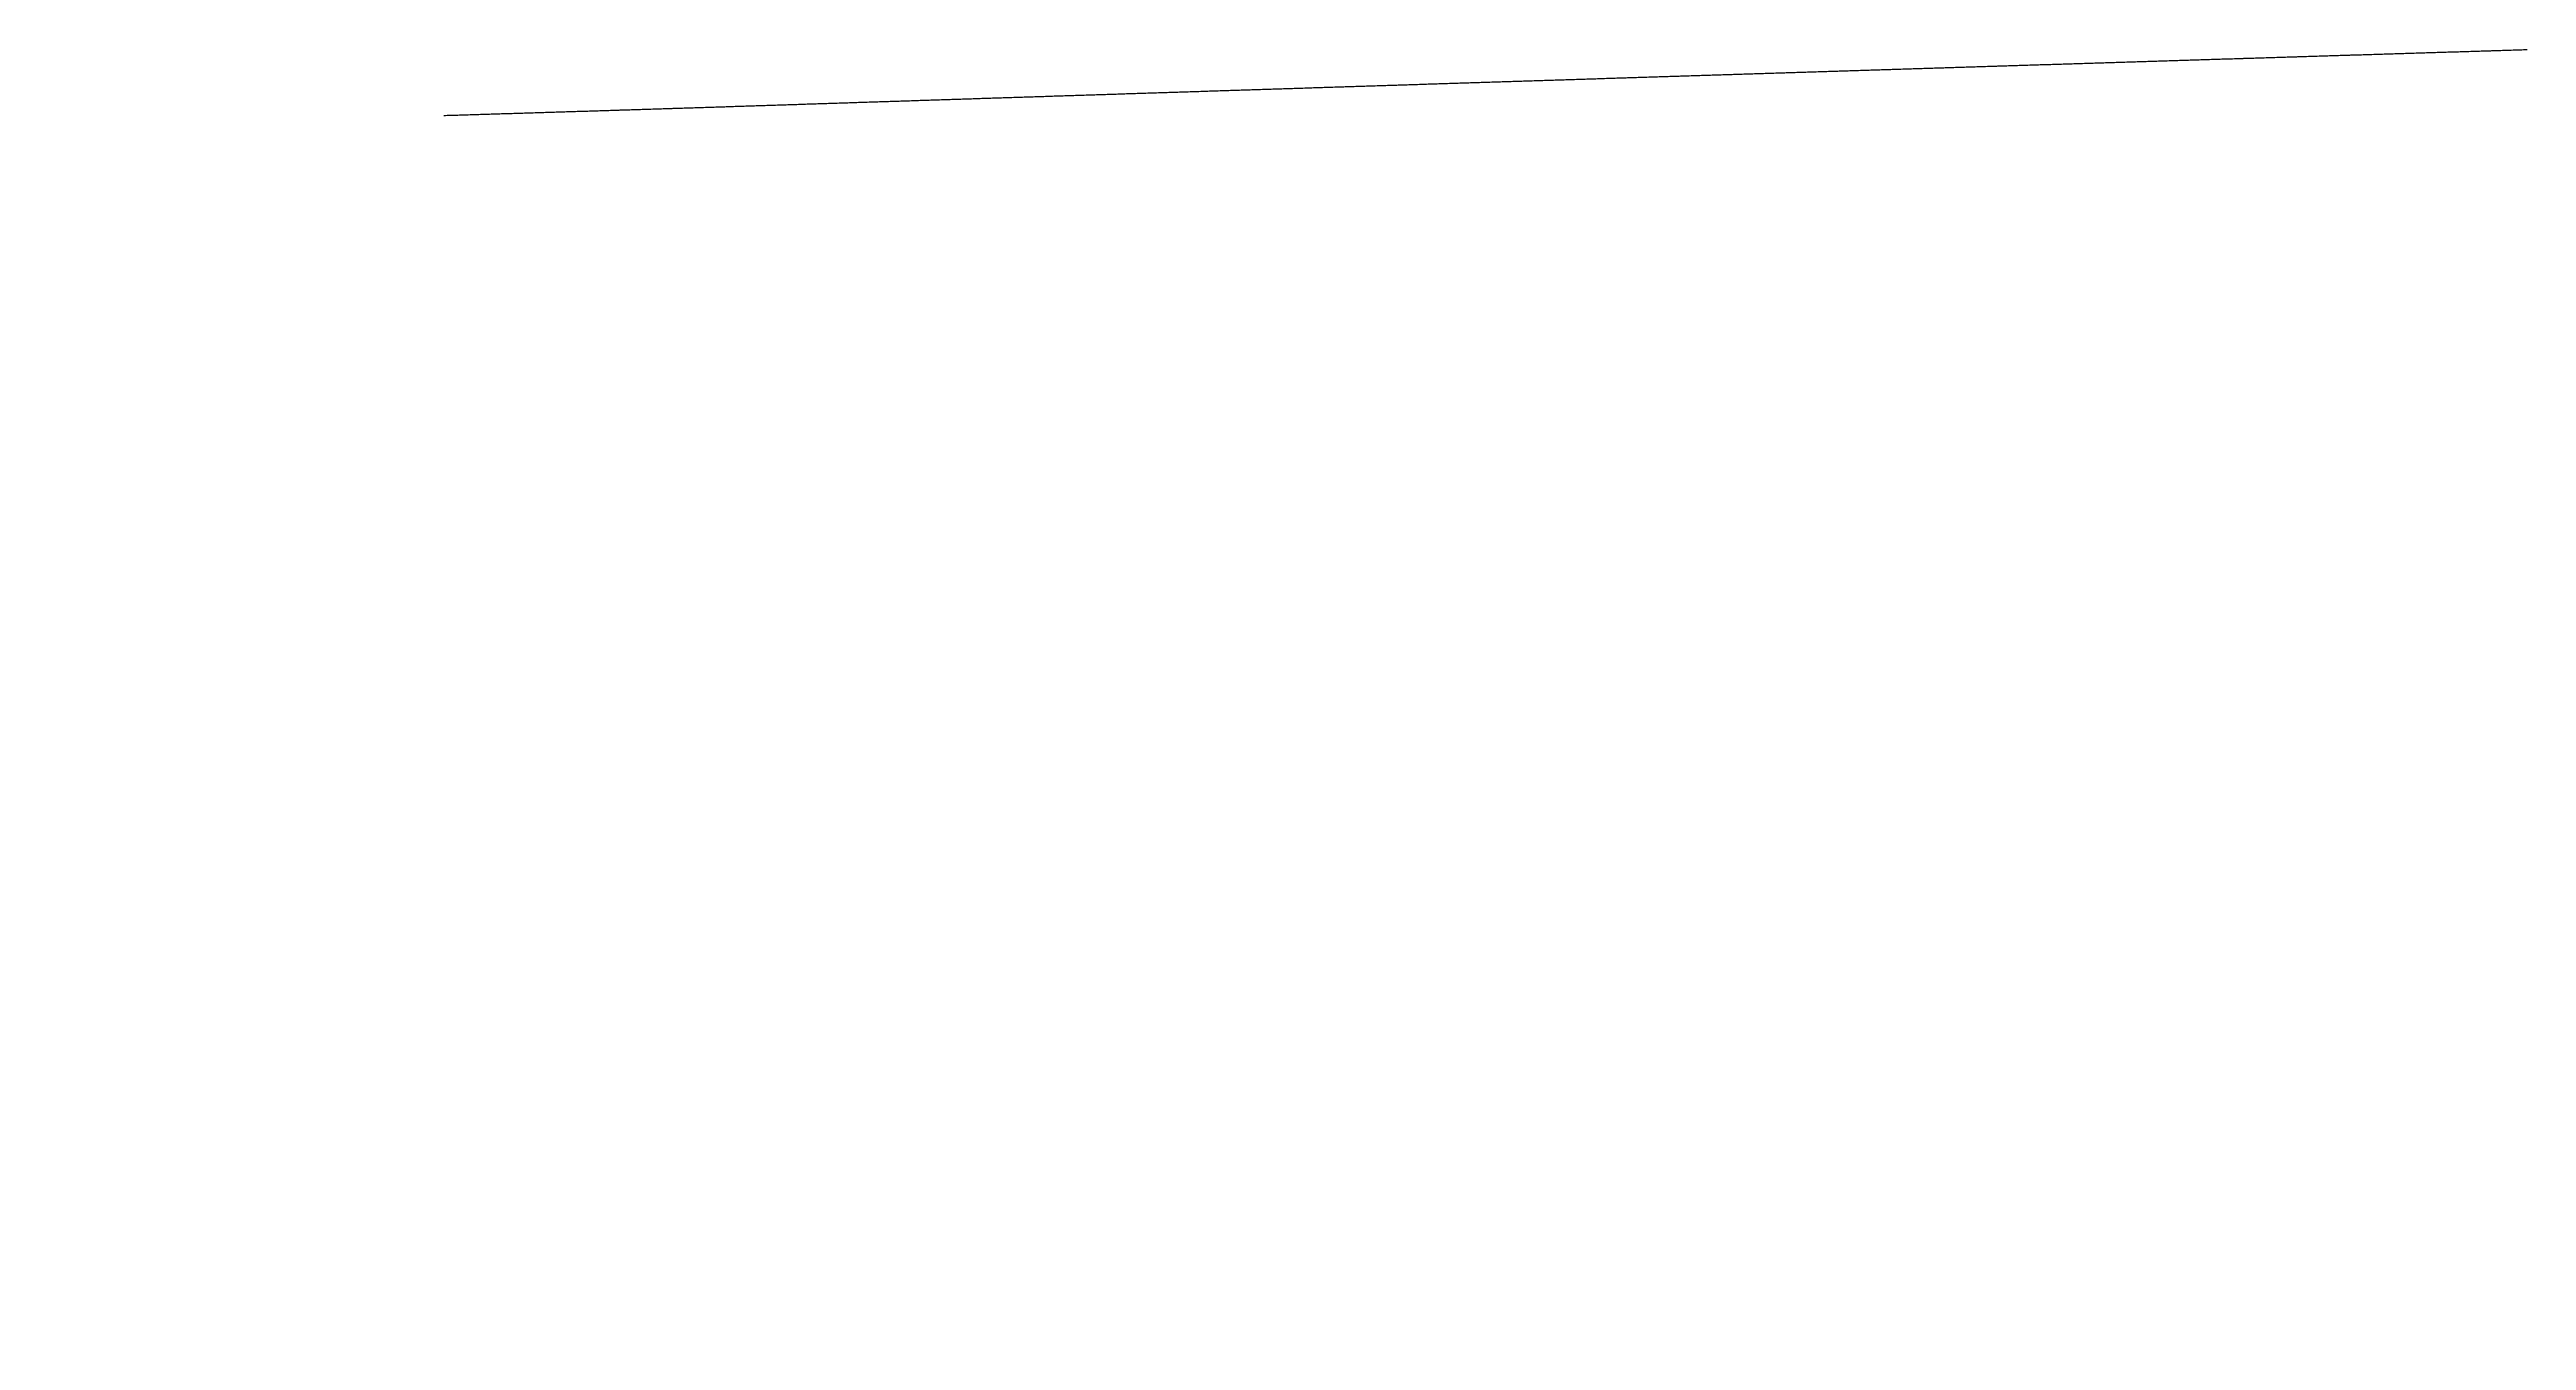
# Model space of a CAD drawing. Header units: millimetres. Extents: x 265754 to 14267433, y -6145605 to 2433772.
# Drawn here: x 6948788 to 7089139, y 826145 to 899273 of the extents above; entities that cross this region are included whole.
import ezdxf

# ---------------------------------------------------------------- set-up
doc = ezdxf.new("R2010")
doc.units = ezdxf.units.MM
doc.layers.add('Красный профиль', color=1, linetype='Continuous')

msp = doc.modelspace()

# ---------------------------------------------------------------- linework, layer by layer
at = {"layer": 'Красный профиль', "linetype": 'Continuous', "flags": 128}
msp.add_lwpolyline([(6971122.5916, 895541.3693), (6971222.1044, 895544.3808), (6971321.6172, 895547.3934), (6971421.13, 895550.4071), (6971520.6427, 895553.422), (6971620.1555, 895556.438), (6971719.6683, 895559.4552), (6971819.1811, 895562.4736), (6971918.6939, 895565.493), (6972018.2066, 895568.5137), (6972117.7194, 895571.5355), (6972122.5916, 895571.6834), (6972217.2322, 895574.5584), (6972316.745, 895577.5825), (6972416.2578, 895580.6077), (6972515.7705, 895583.6341), (6972615.2833, 895586.6616), (6972714.7961, 895589.6903), (6972814.3089, 895592.7201), (6972913.8216, 895595.7511), (6973013.3344, 895598.7832), (6973112.8472, 895601.8165), (6973122.5916, 895602.1135), (6973212.36, 895604.8509), (6973311.8728, 895607.8864), (6973411.3855, 895610.9232), (6973510.8983, 895613.961), (6973610.4111, 895617), (6973709.9239, 895620.0402), (6973809.4367, 895623.0815), (6973908.9494, 895626.124), (6974008.4622, 895629.1676), (6974107.975, 895632.2123), (6974122.5916, 895632.6597), (6974207.4878, 895635.2583), (6974307.0006, 895638.3053), (6974406.5133, 895641.3535), (6974506.0261, 895644.4029), (6974605.5389, 895647.4534), (6974705.0517, 895650.505), (6974804.5645, 895653.5578), (6974904.0772, 895656.6118), (6975003.59, 895659.6669), (6975103.1028, 895662.7231), (6975122.5916, 895663.3218), (6975202.6156, 895665.7805), (6975302.1283, 895668.8391), (6975401.6411, 895671.8988), (6975501.1539, 895674.9596), (6975600.6667, 895678.0216), (6975700.1795, 895681.0847), (6975799.6922, 895684.149), (6975899.205, 895687.2145), (6975998.7178, 895690.2811), (6976098.2306, 895693.3488), (6976122.5916, 895694.1), (6976197.7434, 895696.4177), (6976297.2561, 895699.4877), (6976396.7689, 895702.5589), (6976496.2817, 895705.6312), (6976595.7945, 895708.7047), (6976695.3073, 895711.7793), (6976794.82, 895714.8551), (6976894.3328, 895717.932), (6976993.8456, 895721.0101), (6977093.3584, 895724.0893), (6977122.5916, 895724.9941), (6977192.8711, 895727.1697), (6977292.3839, 895730.2512), (6977391.8967, 895733.3339), (6977491.4095, 895736.4177), (6977590.9223, 895739.5027), (6977690.435, 895742.5888), (6977789.9478, 895745.6761), (6977889.4606, 895748.7645), (6977988.9734, 895751.8541), (6978088.4862, 895754.9448), (6978122.5916, 895756.0043), (6978187.9989, 895758.0366), (6978287.5117, 895761.1296), (6978387.0245, 895764.2238), (6978486.5373, 895767.3191), (6978586.0501, 895770.4156), (6978685.5628, 895773.5132), (6978785.0756, 895776.6119), (6978884.5884, 895779.7118), (6978984.1012, 895782.8129), (6979083.6139, 895785.9151), (6979122.5916, 895787.1305), (6979183.1267, 895789.0184), (6979282.6395, 895792.1229), (6979382.1523, 895795.2286), (6979481.6651, 895798.3354), (6979581.1778, 895801.4433), (6979680.6906, 895804.5524), (6979780.2034, 895807.6627), (6979879.7162, 895810.7741), (6979979.229, 895813.8866), (6980078.7417, 895817.0003), (6980122.5916, 895818.3727), (6980178.2545, 895820.1151), (6980277.7673, 895823.2311), (6980377.2801, 895826.3483), (6980476.7929, 895829.4666), (6980576.3056, 895832.586), (6980675.8184, 895835.7066), (6980775.3312, 895838.8283), (6980874.844, 895841.9512), (6980974.3568, 895845.0752), (6981073.8695, 895848.2004), (6981122.5916, 895849.7309), (6981173.3823, 895851.3267), (6981272.8951, 895854.4542), (6981372.4079, 895857.5828), (6981471.9206, 895860.7126), (6981571.4334, 895863.8435), (6981670.9462, 895866.9756), (6981770.459, 895870.1088), (6981869.9718, 895873.2432), (6981969.4845, 895876.3787), (6982068.9973, 895879.5154), (6982122.5916, 895881.2052), (6982168.5101, 895882.6532), (6982268.0229, 895885.7922), (6982367.5357, 895888.9323), (6982467.0484, 895892.0735), (6982566.5612, 895895.216), (6982666.074, 895898.3595), (6982765.5868, 895901.5042), (6982865.0996, 895904.6501), (6982964.6123, 895907.7971), (6983064.1251, 895910.9453), (6983122.5916, 895912.7954), (6983163.6379, 895914.0946), (6983263.1507, 895917.245), (6983362.6634, 895920.3966), (6983462.1762, 895923.5494), (6983561.689, 895926.7033), (6983661.2018, 895929.8583), (6983760.7146, 895933.0145), (6983860.2273, 895936.1719), (6983959.7401, 895939.3304), (6984059.2529, 895942.49), (6984122.5916, 895944.5017), (6984158.7657, 895945.6508), (6984258.2785, 895948.8127), (6984357.7912, 895951.9758), (6984457.304, 895955.1401), (6984556.8168, 895958.3055), (6984656.3296, 895961.472), (6984755.8424, 895964.6397), (6984855.3551, 895967.8085), (6984954.8679, 895970.9785), (6985054.3807, 895974.1497), (6985122.5916, 895976.324), (6985153.8935, 895977.3219), (6985253.4063, 895980.4954), (6985352.919, 895983.67), (6985452.4318, 895986.8457), (6985551.9446, 895990.0226), (6985651.4574, 895993.2006), (6985750.9701, 895996.3798), (6985850.4829, 895999.5601), (6985949.9957, 896002.7416), (6986049.5085, 896005.9242), (6986122.5916, 896008.2623), (6986149.0213, 896009.108), (6986248.534, 896012.2929), (6986348.0468, 896015.4789), (6986447.5596, 896018.6662), (6986547.0724, 896021.8545), (6986646.5852, 896025.044), (6986746.0979, 896028.2347), (6986845.6107, 896031.4265), (6986945.1235, 896034.6195), (6987044.6363, 896037.8136), (6987122.5916, 896040.3166), (6987144.1491, 896041.0089), (6987243.6618, 896044.2053), (6987343.1746, 896047.4028), (6987442.6874, 896050.6015), (6987542.2002, 896053.8014), (6987641.7129, 896057.0024), (6987741.2257, 896060.2046), (6987840.7385, 896063.4079), (6987940.2513, 896066.6123), (6988039.7641, 896069.8179), (6988122.5916, 896072.4869), (6988139.2768, 896073.0247), (6988238.7896, 896076.2326), (6988338.3024, 896079.4416), (6988437.8152, 896082.6518), (6988537.328, 896085.8631), (6988636.8407, 896089.0756), (6988736.3535, 896092.2893), (6988835.8663, 896095.5041), (6988935.3791, 896098.72), (6989034.8919, 896101.9371), (6989122.5916, 896104.7732), (6989134.4046, 896105.1553), (6989233.9174, 896108.3747), (6989333.4302, 896111.5953), (6989432.943, 896114.8169), (6989532.4557, 896118.0398), (6989631.9685, 896121.2638), (6989731.4813, 896124.4889), (6989830.9941, 896127.7152), (6989930.5069, 896130.9426), (6990030.0196, 896134.1712), (6990122.5916, 896137.1756), (6990129.5324, 896137.4009), (6990229.0452, 896140.6318), (6990328.558, 896143.8638), (6990428.0708, 896147.097), (6990527.5835, 896150.3313), (6990627.0963, 896153.5689), (6990727.0466, 896156.8191), (6990826.9969, 896160.0691), (6990926.9472, 896163.3189), (6991026.8974, 896166.5686), (6991122.5916, 896169.6797), (6991126.8477, 896169.8181), (6991226.798, 896173.0674), (6991326.7483, 896176.3165), (6991426.6986, 896179.5655), (6991526.6488, 896182.8143), (6991626.5991, 896186.0629), (6991726.5494, 896189.3113), (6991826.4997, 896192.5596), (6991926.45, 896195.8077), (6992026.4002, 896199.0556), (6992122.5916, 896202.1812), (6992126.3505, 896202.3033), (6992226.3008, 896205.5509), (6992326.2511, 896208.7983), (6992426.2014, 896212.0455), (6992526.1516, 896215.2925), (6992626.1019, 896218.5394), (6992726.0522, 896221.7861), (6992826.0025, 896225.0326), (6992925.9528, 896228.2789), (6993025.903, 896231.5251), (6993122.5916, 896234.6652), (6993125.8533, 896234.7711), (6993225.8036, 896238.0169), (6993325.7539, 896241.2625), (6993425.7042, 896244.508), (6993525.6544, 896247.7533), (6993625.6047, 896250.9984), (6993725.555, 896254.2433), (6993825.5053, 896257.4881), (6993925.4556, 896260.7327), (6994025.4059, 896263.9771), (6994122.5916, 896267.1316), (6994125.3561, 896267.2213), (6994225.3064, 896270.4654), (6994325.2567, 896273.7093), (6994425.207, 896276.953), (6994525.1573, 896280.1966), (6994625.1075, 896283.4399), (6994725.0578, 896286.6831), (6994825.0081, 896289.9261), (6994924.9584, 896293.169), (6995024.9087, 896296.4116), (6995122.5916, 896299.5806), (6995124.8589, 896299.6541), (6995224.8092, 896302.8965), (6995324.7595, 896306.1386), (6995424.7098, 896309.3806), (6995524.6601, 896312.6224), (6995624.6103, 896315.864), (6995724.5606, 896319.1054), (6995824.5109, 896322.3467), (6995924.4612, 896325.5878), (6996024.4115, 896328.8287), (6996122.5916, 896332.0121), (6996124.3617, 896332.0694), (6996224.312, 896335.31), (6996324.2623, 896338.5504), (6996424.2126, 896341.7906), (6996524.1629, 896345.0307), (6996624.1131, 896348.2705), (6996724.0634, 896351.5102), (6996824.0137, 896354.7498), (6996923.964, 896357.9891), (6997023.9143, 896361.2283), (6997122.5916, 896364.426), (6997123.8645, 896364.4673), (6997223.8148, 896367.7061), (6997323.7651, 896370.9447), (6997423.7154, 896374.1832), (6997523.6657, 896377.4215), (6997623.6159, 896380.6596), (6997723.5662, 896383.8976), (6997823.5165, 896387.1353), (6997923.4668, 896390.3729), (6998023.4171, 896393.6104), (6998122.5916, 896396.8225), (6998123.3673, 896396.8476), (6998223.3176, 896400.0847), (6998323.2679, 896403.3216), (6998423.2182, 896406.5583), (6998523.1685, 896409.7948), (6998623.1187, 896413.0312), (6998723.069, 896416.2674), (6998823.0193, 896419.5034), (6998922.9696, 896422.7393), (6999022.9199, 896425.975), (6999122.5916, 896429.2014), (6999122.8702, 896429.2105), (6999222.8204, 896432.4458), (6999322.7707, 896435.6809), (6999422.721, 896438.9159), (6999522.6713, 896442.1507), (6999622.6216, 896445.3853), (6999722.5718, 896448.6198), (6999822.5221, 896451.8541), (6999922.4724, 896455.0882), (7000022.4227, 896458.3221), (7000122.373, 896461.5558), (7000122.5916, 896461.5629), (7000222.3232, 896464.7894), (7000322.2735, 896468.0228), (7000422.2238, 896471.256), (7000522.1741, 896474.4891), (7000622.1244, 896477.722), (7000722.0746, 896480.9547), (7000822.0249, 896484.1872), (7000921.9752, 896487.4195), (7001021.9255, 896490.6517), (7001121.8758, 896493.8837), (7001122.5916, 896493.9069), (7001221.826, 896497.1155), (7001321.7763, 896500.3472), (7001421.7266, 896503.5787), (7001521.6769, 896506.81), (7001621.6272, 896510.0411), (7001721.5774, 896513.2721), (7001821.5277, 896516.5028), (7001921.478, 896519.7334), (7002021.4283, 896522.9639), (7002121.3786, 896526.1941), (7002122.5916, 896526.2333), (7002221.3288, 896529.4242), (7002321.2791, 896532.6541), (7002421.2294, 896535.8838), (7002521.1797, 896539.1134), (7002621.13, 896542.3428), (7002721.0802, 896545.572), (7002821.0305, 896548.801), (7002920.9808, 896552.0299), (7003020.9311, 896555.2585), (7003120.8814, 896558.487), (7003122.5916, 896558.5423), (7003220.8316, 896561.7154), (7003320.7819, 896564.9435), (7003420.7322, 896568.1715), (7003520.6825, 896571.3993), (7003620.6328, 896574.6269), (7003720.583, 896577.8544), (7003820.5333, 896581.0817), (7003920.4836, 896584.3088), (7004020.4339, 896587.5357), (7004120.3842, 896590.7625), (7004122.5916, 896590.8337), (7004220.3345, 896593.9891), (7004320.2847, 896597.2155), (7004420.235, 896600.4417), (7004520.1853, 896603.6678), (7004620.1356, 896606.8936), (7004720.0859, 896610.1193), (7004820.0361, 896613.3449), (7004919.9864, 896616.5702), (7005019.9367, 896619.7954), (7005119.887, 896623.0204), (7005122.5916, 896623.1077), (7005219.8373, 896626.2453), (7005319.7875, 896629.4699), (7005419.7378, 896632.6944), (7005519.6881, 896635.9187), (7005619.6384, 896639.1429), (7005719.5887, 896642.3668), (7005819.5389, 896645.5906), (7005919.4892, 896648.8142), (7006019.4395, 896652.0376), (7006119.3898, 896655.2609), (7006122.5916, 896655.3642), (7006219.3401, 896658.484), (7006319.2903, 896661.7069), (7006419.2406, 896664.9296), (7006519.1909, 896668.1522), (7006619.1412, 896671.3746), (7006719.0915, 896674.5968), (7006819.0417, 896677.8188), (7006918.992, 896681.0407), (7007018.9423, 896684.2624), (7007118.8926, 896687.4839), (7007122.5916, 896687.6031), (7007218.8429, 896690.7052), (7007318.7931, 896693.9264), (7007418.7434, 896697.1474), (7007518.6937, 896700.3682), (7007618.644, 896703.5888), (7007718.5943, 896706.8093), (7007818.5445, 896710.0296), (7007918.4948, 896713.2497), (7008018.4451, 896716.4696), (7008118.3954, 896719.6894), (7008122.5916, 896719.8246), (7008218.3457, 896722.909), (7008318.2959, 896726.1284), (7008418.2462, 896729.3476), (7008518.1965, 896732.5667), (7008618.1468, 896735.7856), (7008718.0971, 896739.0043), (7008818.0473, 896742.2228), (7008917.9976, 896745.4412), (7009017.9479, 896748.6594), (7009117.8982, 896751.8774), (7009122.5916, 896752.0285), (7009217.8485, 896755.0953), (7009317.7988, 896758.3129), (7009417.749, 896761.5304), (7009517.6993, 896764.7477), (7009617.6496, 896767.9649), (7009717.5999, 896771.1818), (7009817.5502, 896774.3986), (7009917.5004, 896777.6152), (7010017.4507, 896780.8317), (7010117.401, 896784.0479), (7010122.5916, 896784.215), (7010217.3513, 896787.264), (7010317.3016, 896790.48), (7010417.2518, 896793.6957), (7010517.2021, 896796.9113), (7010617.1524, 896800.1267), (7010717.1027, 896803.3419), (7010817.053, 896806.5569), (7010917.0032, 896809.7718), (7011016.9535, 896812.9865), (7011116.9038, 896816.201), (7011122.5916, 896816.3839), (7011216.8541, 896819.4153), (7011316.8044, 896822.6295), (7011416.7546, 896825.8435), (7011516.7049, 896829.0573), (7011616.6552, 896832.271), (7011716.6055, 896835.4844), (7011816.5558, 896838.6977), (7011916.506, 896841.9108), (7012016.4563, 896845.1238), (7012116.4066, 896848.3366), (7012122.5916, 896848.5354), (7012216.3569, 896851.5492), (7012316.3072, 896854.7616), (7012416.2574, 896857.9738), (7012516.2077, 896861.1859), (7012616.158, 896864.3978), (7012716.1083, 896867.6095), (7012816.0586, 896870.8211), (7012916.0088, 896874.0324), (7013015.9591, 896877.2436), (7013115.9094, 896880.4546), (7013122.5916, 896880.6693), (7013215.8597, 896883.6655), (7013315.81, 896886.8762), (7013415.7602, 896890.0867), (7013515.7105, 896893.297), (7013615.6608, 896896.5071), (7013715.6111, 896899.7171), (7013815.5614, 896902.9269), (7013915.5116, 896906.1365), (7014015.4619, 896909.346), (7014115.4122, 896912.5552), (7014122.5916, 896912.7858), (7014215.3625, 896915.7643), (7014315.3128, 896918.9733), (7014415.2631, 896922.182), (7014515.2133, 896925.3906), (7014615.1636, 896928.599), (7014715.1139, 896931.8072), (7014815.0642, 896935.0153), (7014915.0145, 896938.2231), (7015014.9647, 896941.4308), (7015114.915, 896944.6384), (7015122.5916, 896944.8847), (7015214.8653, 896947.8457), (7015314.8156, 896951.0529), (7015414.7659, 896954.2599), (7015514.7161, 896957.4667), (7015614.6664, 896960.6734), (7015714.6167, 896963.8798), (7015814.567, 896967.0861), (7015914.5173, 896970.2923), (7016014.4675, 896973.4982), (7016114.4178, 896976.704), (7016122.5916, 896976.9662), (7016214.3681, 896979.9096), (7016314.3184, 896983.115), (7016414.2687, 896986.3203), (7016514.2189, 896989.5254), (7016614.1692, 896992.7303), (7016714.1195, 896995.935), (7016814.0698, 896999.1395), (7016914.0201, 897002.3439), (7017013.9703, 897005.5481), (7017113.9206, 897008.7522), (7017122.5916, 897009.0301), (7017213.8709, 897011.956), (7017313.8212, 897015.1597), (7017413.7715, 897018.3632), (7017513.7217, 897021.5665), (7017613.672, 897024.7697), (7017713.6223, 897027.9726), (7017813.5726, 897031.1755), (7017913.5229, 897034.3781), (7018013.4731, 897037.5805), (7018113.4234, 897040.7828), (7018122.5916, 897041.0765), (7018213.3737, 897043.9849), (7018313.324, 897047.1869), (7018413.2743, 897050.3886), (7018513.2245, 897053.5902), (7018613.1748, 897056.7916), (7018713.1251, 897059.9928), (7018813.0754, 897063.1939), (7018913.0257, 897066.3948), (7019012.9759, 897069.5955), (7019112.9262, 897072.796), (7019122.5916, 897073.1055), (7019212.8765, 897075.9964), (7019312.8268, 897079.1965), (7019412.7771, 897082.3965), (7019512.7274, 897085.5964), (7019612.6776, 897088.796), (7019712.6279, 897091.9955), (7019812.5782, 897095.1948), (7019912.5285, 897098.394), (7020012.4788, 897101.5929), (7020112.429, 897104.7917), (7020122.5916, 897105.1169), (7020212.3793, 897107.9903), (7020312.3296, 897111.1887), (7020412.2799, 897114.387), (7020512.2302, 897117.5851), (7020612.1804, 897120.783), (7020712.1307, 897123.9807), (7020812.081, 897127.1783), (7020912.0313, 897130.3757), (7021011.9816, 897133.5729), (7021111.9318, 897136.7699), (7021122.5916, 897137.1109), (7021211.8821, 897139.9668), (7021311.8324, 897143.1635), (7021411.7827, 897146.36), (7021511.733, 897149.5563), (7021611.6832, 897152.7525), (7021711.6335, 897155.9485), (7021811.5838, 897159.1443), (7021911.5341, 897162.3399), (7022011.4844, 897165.5354), (7022111.4346, 897168.7306), (7022122.5916, 897169.0873), (7022211.3849, 897171.9258), (7022311.3352, 897175.1207), (7022411.2855, 897178.3155), (7022511.2358, 897181.51), (7022611.186, 897184.7045), (7022711.1363, 897187.8987), (7022811.0866, 897191.0928), (7022911.0369, 897194.2866), (7023010.9872, 897197.4804), (7023110.9374, 897200.6739), (7023122.5916, 897201.0462), (7023210.8877, 897203.8673), (7023310.838, 897207.0604), (7023410.7883, 897210.2535), (7023510.7386, 897213.4463), (7023610.6888, 897216.639), (7023710.6391, 897219.8315), (7023810.5894, 897223.0238), (7023910.5397, 897226.2159), (7024010.49, 897229.4079), (7024110.4402, 897232.5997), (7024122.5916, 897232.9877), (7024210.3905, 897235.7913), (7024310.3408, 897238.9827), (7024410.2911, 897242.174), (7024510.2414, 897245.3651), (7024610.1916, 897248.556), (7024710.1419, 897251.7467), (7024810.0922, 897254.9373), (7024910.0425, 897258.1277), (7025009.9928, 897261.3179), (7025109.9431, 897264.5079), (7025122.5916, 897264.9116), (7025209.8933, 897267.6978), (7025309.8436, 897270.8875), (7025409.7939, 897274.077), (7025509.7442, 897277.2664), (7025609.6945, 897280.4555), (7025709.6447, 897283.6445), (7025809.595, 897286.8333), (7025909.5453, 897290.022), (7026009.4956, 897293.2104), (7026109.4459, 897296.3987), (7026122.5916, 897296.8181), (7026209.3961, 897299.5869), (7026309.3464, 897302.7748), (7026409.2967, 897305.9626), (7026509.247, 897309.1502), (7026609.1973, 897312.3376), (7026709.1475, 897315.5248), (7026809.0978, 897318.7119), (7026909.0481, 897321.8988), (7027008.9984, 897325.0855), (7027108.9487, 897328.2721), (7027122.5916, 897328.707), (7027208.8989, 897331.4584), (7027308.8492, 897334.6446), (7027408.7995, 897337.8306), (7027508.7498, 897341.0165), (7027608.7001, 897344.2022), (7027708.6503, 897347.3876), (7027808.6006, 897350.573), (7027908.5509, 897353.7581), (7028008.5012, 897356.9431), (7028108.4515, 897360.1279), (7028122.5916, 897360.5784), (7028208.4017, 897363.3125), (7028308.352, 897366.497), (7028408.3023, 897369.6812), (7028508.2526, 897372.8653), (7028608.2029, 897376.0492), (7028708.1531, 897379.233), (7028808.1034, 897382.4166), (7028908.0537, 897385.6), (7029008.004, 897388.7832), (7029107.9543, 897391.9662), (7029122.5916, 897392.4324), (7029207.9045, 897395.1491), (7029307.8548, 897398.3318), (7029407.8051, 897401.5143), (7029507.7554, 897404.6967), (7029607.7057, 897407.8788), (7029707.6559, 897411.0608), (7029807.6062, 897414.2427), (7029907.5565, 897417.4243), (7030007.5068, 897420.6058), (7030107.4571, 897423.7871), (7030122.5916, 897424.2688), (7030207.4074, 897426.9682), (7030307.3576, 897430.1492), (7030407.3079, 897433.3299), (7030507.2582, 897436.5105), (7030607.2085, 897439.691), (7030707.1588, 897442.8712), (7030807.109, 897446.0513), (7030907.0593, 897449.2312), (7031007.0096, 897452.4109), (7031106.9599, 897455.5905), (7031122.5916, 897456.0877), (7031206.9102, 897458.7698), (7031306.8604, 897461.949), (7031406.8107, 897465.1281), (7031506.761, 897468.3069), (7031606.7113, 897471.4856), (7031706.6616, 897474.6641), (7031806.6118, 897477.8424), (7031906.5621, 897481.0206), (7032006.5124, 897484.1986), (7032106.4627, 897487.3764), (7032122.5916, 897487.8892), (7032206.413, 897490.554), (7032306.3632, 897493.7314), (7032406.3135, 897496.9087), (7032506.2638, 897500.0858), (7032606.2141, 897503.2628), (7032706.1644, 897506.4395), (7032806.1146, 897509.6161), (7032906.0649, 897512.7925), (7033006.0152, 897515.9687), (7033105.9655, 897519.1448), (7033122.5916, 897519.6731), (7033205.9158, 897522.3207), (7033305.866, 897525.4964), (7033405.8163, 897528.6719), (7033505.7666, 897531.8472), (7033605.7169, 897535.0224), (7033705.6672, 897538.1974), (7033805.6174, 897541.3723), (7033905.5677, 897544.5469), (7034005.518, 897547.7214), (7034105.4683, 897550.8957), (7034122.5916, 897551.4395), (7034205.4186, 897554.0698), (7034305.3688, 897557.2438), (7034405.3191, 897560.4176), (7034505.2694, 897563.5912), (7034605.2197, 897566.7646), (7034705.17, 897569.9379), (7034805.1202, 897573.111), (7034905.0705, 897576.2839), (7035005.0208, 897579.4566), (7035104.9711, 897582.6292), (7035122.5916, 897583.1884), (7035204.9214, 897585.8015), (7035304.8717, 897588.9737), (7035404.8219, 897592.1458), (7035504.7722, 897595.3176), (7035604.7225, 897598.4893), (7035704.6728, 897601.6608), (7035804.6231, 897604.8322), (7035904.5733, 897608.0033), (7036004.5236, 897611.1743), (7036104.4739, 897614.3451), (7036122.5916, 897614.9199), (7036204.4242, 897617.5157), (7036304.3745, 897620.6862), (7036404.3247, 897623.8565), (7036504.275, 897627.0266), (7036604.2253, 897630.1965), (7036704.1756, 897633.3663), (7036804.1259, 897636.5359), (7036904.0761, 897639.7053), (7037004.0264, 897642.8745), (7037103.9767, 897646.0436), (7037122.5916, 897646.6338), (7037203.927, 897649.2125), (7037303.8773, 897652.3812), (7037403.8275, 897655.5497), (7037503.7778, 897658.7181), (7037603.7281, 897661.8863), (7037703.6784, 897665.0543), (7037803.6287, 897668.2221), (7037903.5789, 897671.3898), (7038003.5292, 897674.5573), (7038103.4795, 897677.7246), (7038122.5916, 897678.3302), (7038203.4298, 897680.8917), (7038303.3801, 897684.0587), (7038403.3303, 897687.2255), (7038503.2806, 897690.3921), (7038603.2309, 897693.5585), (7038703.1812, 897696.7248), (7038803.1315, 897699.8909), (7038903.0817, 897703.0568), (7039003.032, 897706.2225), (7039102.9823, 897709.3881), (7039122.5916, 897710.0091), (7039202.9326, 897712.5535), (7039302.8829, 897715.7187), (7039402.8331, 897718.8837), (7039502.7834, 897722.0486), (7039602.7337, 897725.2133), (7039702.684, 897728.3778), (7039802.6343, 897731.5422), (7039902.5845, 897734.7063), (7040002.5348, 897737.8703), (7040102.4851, 897741.0341), (7040122.5916, 897741.6706), (7040202.4354, 897744.1978), (7040302.3857, 897747.3612), (7040402.336, 897750.5245), (7040502.2862, 897753.6876), (7040602.2365, 897756.8506), (7040702.1868, 897760.0133), (7040802.1371, 897763.1759), (7040902.0874, 897766.3384), (7041002.0376, 897769.5006), (7041101.9879, 897772.6627), (7041122.5916, 897773.3145), (7041201.9382, 897775.8246), (7041301.8885, 897778.9863), (7041401.8388, 897782.1478), (7041501.789, 897785.3092), (7041601.7393, 897788.4704), (7041701.6896, 897791.6314), (7041801.6399, 897794.7922), (7041901.5902, 897797.9529), (7042001.5404, 897801.1134), (7042101.4907, 897804.2737), (7042122.5916, 897804.9409), (7042201.441, 897807.4339), (7042301.3913, 897810.5938), (7042401.3416, 897813.7536), (7042501.2918, 897816.9133), (7042601.2421, 897820.0727), (7042701.1924, 897823.232), (7042801.1427, 897826.3911), (7042901.093, 897829.55), (7043001.0432, 897832.7087), (7043100.9935, 897835.8673), (7043122.5916, 897836.5498), (7043200.9438, 897839.0257), (7043300.8941, 897842.1839), (7043400.8444, 897845.342), (7043500.7946, 897848.4998), (7043600.7449, 897851.6575), (7043700.6952, 897854.8151), (7043800.6455, 897857.9724), (7043900.5958, 897861.1296), (7044000.546, 897864.2866), (7044100.4963, 897867.4434), (7044122.5916, 897868.1412), (7044200.4466, 897870.6), (7044300.3969, 897873.7565), (7044400.3472, 897876.9128), (7044500.2974, 897880.0689), (7044600.2477, 897883.2249), (7044700.198, 897886.3807), (7044800.1483, 897889.5363), (7044900.0986, 897892.6917), (7045000.0488, 897895.8469), (7045099.9991, 897899.002), (7045122.5916, 897899.7151), (7045199.9494, 897902.1569), (7045299.8997, 897905.3116), (7045399.85, 897908.4662), (7045499.8003, 897911.6206), (7045599.7505, 897914.7748), (7045699.7008, 897917.9288), (7045799.6511, 897921.0826), (7045899.6014, 897924.2363), (7045999.5517, 897927.3898), (7046099.5019, 897930.5431), (7046122.5916, 897931.2716), (7046199.4522, 897933.6963), (7046299.4025, 897936.8493), (7046399.3528, 897940.0021), (7046499.3031, 897943.1547), (7046599.2533, 897946.3071), (7046699.2036, 897949.4594), (7046799.1539, 897952.6115), (7046899.1042, 897955.7634), (7046999.0545, 897958.9152), (7047099.0047, 897962.0668), (7047122.5916, 897962.8105), (7047198.955, 897965.2182), (7047298.9053, 897968.3694), (7047398.8556, 897971.5205), (7047498.8059, 897974.6713), (7047598.7561, 897977.822), (7047698.7064, 897980.9726), (7047798.6567, 897984.1229), (7047898.607, 897987.2731), (7047998.5573, 897990.4231), (7048098.5075, 897993.5729), (7048122.5916, 897994.3319), (7048198.4578, 897996.7226), (7048298.4081, 897999.8721), (7048398.3584, 898003.0214), (7048498.3087, 898006.1705), (7048598.2589, 898009.3195), (7048698.2092, 898012.4682), (7048798.1595, 898015.6168), (7048898.1098, 898018.7653), (7048998.0601, 898021.9135), (7049098.0103, 898025.0616), (7049122.5916, 898025.8358), (7049197.9606, 898028.2095), (7049297.9109, 898031.3572), (7049397.8612, 898034.5048), (7049497.8115, 898037.6522), (7049597.7617, 898040.7994), (7049697.712, 898043.9464), (7049797.6623, 898047.0933), (7049897.6126, 898050.24), (7049997.5629, 898053.3865), (7050097.5131, 898056.5328), (7050122.5916, 898057.3222), (7050197.4634, 898059.679), (7050297.4137, 898062.8249), (7050397.364, 898065.9707), (7050497.3143, 898069.1164), (7050597.2645, 898072.2618), (7050697.2148, 898075.4071), (7050797.1651, 898078.5522), (7050897.1154, 898081.6972), (7050997.0657, 898084.8419), (7051097.016, 898087.9865), (7051122.5916, 898088.7911), (7051196.9662, 898091.1309), (7051296.9165, 898094.2751), (7051396.8668, 898097.4192), (7051496.8171, 898100.5631), (7051596.7674, 898103.7068), (7051696.7176, 898106.8503), (7051796.6679, 898109.9937), (7051896.6182, 898113.1369), (7051996.5685, 898116.2799), (7052096.5188, 898119.4227), (7052122.5916, 898120.2425), (7052196.469, 898122.5654), (7052296.4193, 898125.7079), (7052396.3696, 898128.8502), (7052496.3199, 898131.9923), (7052596.2702, 898135.1343), (7052696.2204, 898138.2761), (7052796.1707, 898141.4177), (7052896.121, 898144.5591), (7052996.0713, 898147.7004), (7053096.0216, 898150.8415), (7053122.5916, 898151.6764), (7053195.9718, 898153.9824), (7053295.9221, 898157.1231), (7053395.8724, 898160.2637), (7053495.8227, 898163.4041), (7053595.773, 898166.5443), (7053695.7232, 898169.6843), (7053795.6735, 898172.8242), (7053895.6238, 898175.9639), (7053995.5741, 898179.1034), (7054095.5244, 898182.2427), (7054122.5916, 898183.0928), (7054195.4746, 898185.3819), (7054295.4249, 898188.5209), (7054395.3752, 898191.6597), (7054495.3255, 898194.7983), (7054595.2758, 898197.9368), (7054695.226, 898201.0751), (7054795.1763, 898204.2132), (7054895.1266, 898207.3511), (7054995.0769, 898210.4889), (7055095.0272, 898213.6265), (7055122.5916, 898214.4918), (7055194.9774, 898216.7639), (7055294.9277, 898219.9012), (7055394.878, 898223.0382), (7055494.8283, 898226.1751), (7055594.7786, 898229.3118), (7055694.7288, 898232.4484), (7055794.6791, 898235.5847), (7055894.6294, 898238.7209), (7055994.5797, 898241.8569), (7056094.53, 898244.9928), (7056122.5916, 898245.8732), (7056194.4803, 898248.1285), (7056294.4305, 898251.2639), (7056394.3808, 898254.3993), (7056494.3311, 898257.5344), (7056594.2814, 898260.6694), (7056694.2317, 898263.8042), (7056794.1819, 898266.9388), (7056894.1322, 898270.0732), (7056994.0825, 898273.2075), (7057094.0328, 898276.3416), (7057122.5916, 898277.2371), (7057193.9831, 898279.4755), (7057293.9333, 898282.6093), (7057393.8836, 898285.7428), (7057493.8339, 898288.8762), (7057593.7842, 898292.0094), (7057693.7345, 898295.1425), (7057793.6847, 898298.2754), (7057893.635, 898301.408), (7057993.5853, 898304.5406), (7058093.5356, 898307.6729), (7058122.5916, 898308.5835), (7058193.4859, 898310.8051), (7058293.4361, 898313.9371), (7058393.3864, 898317.0689), (7058493.3367, 898320.2005), (7058593.287, 898323.332), (7058693.2373, 898326.4633), (7058793.1875, 898329.5944), (7058893.1378, 898332.7254), (7058993.0881, 898335.8562), (7059093.0384, 898338.9868), (7059122.5916, 898339.9124), (7059192.9887, 898342.1172), (7059292.9389, 898345.2474), (7059392.8892, 898348.3775), (7059492.8395, 898351.5074), (7059592.7898, 898354.6371), (7059692.7401, 898357.7667), (7059792.6903, 898360.896), (7059892.6406, 898364.0252), (7059992.5909, 898367.1543), (7060092.5412, 898370.2831), (7060122.5916, 898371.2238), (7060192.4915, 898373.4118), (7060292.4417, 898376.5403), (7060392.392, 898379.6686), (7060492.3423, 898382.7968), (7060592.2926, 898385.9247), (7060692.2429, 898389.0525), (7060792.1931, 898392.1802), (7060892.1434, 898395.3076), (7060992.0937, 898398.4349), (7061092.044, 898401.562), (7061122.5916, 898402.5177), (7061191.9943, 898404.6889), (7061291.9446, 898407.8157), (7061391.8948, 898410.9422), (7061491.8451, 898414.0686), (7061591.7954, 898417.1949), (7061691.7457, 898420.3209), (7061791.696, 898423.4468), (7061891.6462, 898426.5725), (7061991.5965, 898429.698), (7062091.5468, 898432.8234), (7062122.5916, 898433.7941), (7062191.4971, 898435.9485), (7062291.4474, 898439.0735), (7062391.3976, 898442.1984), (7062491.3479, 898445.323), (7062591.2982, 898448.4475), (7062691.2485, 898451.5718), (7062791.1988, 898454.6959), (7062891.149, 898457.8199), (7062991.0993, 898460.9437), (7063091.0496, 898464.0673), (7063122.5916, 898465.053), (7063190.9999, 898467.1907), (7063290.9502, 898470.314), (7063390.9004, 898473.437), (7063490.8507, 898476.5599), (7063590.801, 898479.6827), (7063690.7513, 898482.8052), (7063790.7016, 898485.9276), (7063890.6518, 898489.0498), (7063990.6021, 898492.1718), (7064090.5524, 898495.2937), (7064122.5916, 898496.2944), (7064190.5027, 898498.4154), (7064290.453, 898501.5369), (7064390.4032, 898504.6582), (7064490.3535, 898507.7794), (7064590.3038, 898510.9003), (7064690.2541, 898514.0211), (7064790.2044, 898517.1418), (7064890.1546, 898520.2622), (7064990.1049, 898523.3825), (7065090.0552, 898526.5026), (7065122.5916, 898527.5183), (7065190.0055, 898529.6226), (7065289.9558, 898532.7423), (7065389.906, 898535.8619), (7065489.8563, 898538.9813), (7065589.8066, 898542.1005), (7065689.7569, 898545.2196), (7065789.7072, 898548.3385), (7065889.6574, 898551.4572), (7065989.6077, 898554.5757), (7066089.558, 898557.6941), (7066122.5916, 898558.7247), (7066189.5083, 898560.8123), (7066289.4586, 898563.9303), (7066389.4089, 898567.0481), (7066489.3591, 898570.1658), (7066589.3094, 898573.2832), (7066689.2597, 898576.4006), (7066789.21, 898579.5177), (7066889.1603, 898582.6347), (7066989.1105, 898585.7514), (7067089.0608, 898588.868), (7067122.5916, 898589.9136), (7067189.0111, 898591.9845), (7067288.9614, 898595.1007), (7067388.9117, 898598.2168), (7067488.8619, 898601.3327), (7067588.8122, 898604.4485), (7067688.7625, 898607.564), (7067788.7128, 898610.6794), (7067888.6631, 898613.7946), (7067988.6133, 898616.9097), (7068088.5636, 898620.0245), (7068122.5916, 898621.0849), (7068188.5139, 898623.1392), (7068288.4642, 898626.2537), (7068388.4145, 898629.3681), (7068488.3647, 898632.4822), (7068588.315, 898635.5962), (7068688.2653, 898638.71), (7068788.2156, 898641.8237), (7068888.1659, 898644.9371), (7068988.1161, 898648.0504), (7069088.0664, 898651.1635), (7069122.5916, 898652.2388), (7069188.0167, 898654.2765), (7069287.967, 898657.3892), (7069387.9173, 898660.5018), (7069487.8675, 898663.6142), (7069587.8178, 898666.7265), (7069687.7681, 898669.8385), (7069787.7184, 898672.9504), (7069887.6687, 898676.0621), (7069987.6189, 898679.1737), (7070087.5692, 898682.2851), (7070122.5916, 898683.3752), (7070187.5195, 898685.3962), (7070287.4698, 898688.5073), (7070387.4201, 898691.6181), (7070487.3703, 898694.7288), (7070587.3206, 898697.8393), (7070687.2709, 898700.9496), (7070787.2212, 898704.0597), (7070887.1715, 898707.1697), (7070987.1217, 898710.2795), (7071087.072, 898713.3891), (7071122.5916, 898714.4941), (7071187.0223, 898716.4985), (7071286.9726, 898719.6078), (7071386.9229, 898722.7169), (7071486.8732, 898725.8258), (7071586.8234, 898728.9346), (7071686.7737, 898732.0431), (7071786.724, 898735.1515), (7071886.6743, 898738.2597), (7071986.6246, 898741.3678), (7072086.5748, 898744.4756), (7072122.5916, 898745.5955), (7072186.5251, 898747.5833), (7072286.4754, 898750.6909), (7072386.4257, 898753.7982), (7072486.376, 898756.9054), (7072586.3262, 898760.0124), (7072686.2765, 898763.1192), (7072786.2268, 898766.2258), (7072886.1771, 898769.3323), (7072986.1274, 898772.4386), (7073086.0776, 898775.5447), (7073122.5916, 898776.6794), (7073186.0279, 898778.6507), (7073285.9782, 898781.7564), (7073385.9285, 898784.862), (7073485.8788, 898787.9674), (7073585.829, 898791.0727), (7073685.7793, 898794.1778), (7073785.7296, 898797.2827), (7073885.6799, 898800.3874), (7073985.6302, 898803.4919), (7074085.5804, 898806.5963), (7074122.5916, 898807.7458), (7074185.5307, 898809.7005), (7074285.481, 898812.8045), (7074385.4313, 898815.9084), (7074485.3816, 898819.012), (7074585.3318, 898822.1155), (7074685.2821, 898825.2189), (7074785.2324, 898828.322), (7074885.1827, 898831.425), (7074985.133, 898834.5278), (7075085.0832, 898837.6304), (7075122.5916, 898838.7947), (7075185.0335, 898840.7328), (7075284.9838, 898843.8351), (7075384.9341, 898846.9372), (7075484.8844, 898850.0391), (7075584.8346, 898853.1409), (7075684.7849, 898856.2425), (7075784.7352, 898859.3439), (7075884.6855, 898862.4451), (7075984.6358, 898865.5461), (7076084.586, 898868.647), (7076122.5916, 898869.8261), (7076184.5363, 898871.7477), (7076284.4866, 898874.8482), (7076384.4369, 898877.9486), (7076484.3872, 898881.0488), (7076584.3374, 898884.1488), (7076684.2877, 898887.2486), (7076784.238, 898890.3482), (7076884.1883, 898893.4477), (7076984.1386, 898896.547), (7077084.0889, 898899.6461), (7077122.5916, 898900.8399), (7077184.0391, 898902.7451), (7077283.9894, 898905.8439), (7077383.9397, 898908.9425), (7077483.89, 898912.0409), (7077583.8403, 898915.1392), (7077683.7905, 898918.2372), (7077783.7408, 898921.3351), (7077883.6911, 898924.4329), (7077983.6414, 898927.5304), (7078083.5917, 898930.6278), (7078122.5916, 898931.8363), (7078183.5419, 898933.725), (7078283.4922, 898936.822), (7078383.4425, 898939.9189), (7078483.3928, 898943.0156), (7078583.3431, 898946.1121), (7078683.2933, 898949.2084), (7078783.2436, 898952.3045), (7078883.1939, 898955.4005), (7078983.1442, 898958.4963), (7079083.0945, 898961.592), (7079122.5916, 898962.8152), (7079183.0447, 898964.6874), (7079282.995, 898967.7827), (7079382.9453, 898970.8778), (7079482.8956, 898973.9727), (7079582.8459, 898977.0675), (7079682.7961, 898980.1621), (7079782.7464, 898983.2565), (7079882.6967, 898986.3507), (7079982.647, 898989.4448), (7080082.5973, 898992.5386), (7080122.5916, 898993.7766), (7080182.5475, 898995.6323), (7080282.4978, 898998.7259), (7080382.4481, 899001.8192), (7080482.3984, 899004.9124), (7080582.3487, 899008.0054), (7080682.2989, 899011.0983), (7080782.2492, 899014.1909), (7080882.1995, 899017.2834), (7080982.1498, 899020.3757), (7081082.1001, 899023.4678), (7081122.5916, 899024.7205), (7081182.0503, 899026.5598), (7081282.0006, 899029.6516), (7081381.9509, 899032.7432), (7081481.9012, 899035.8346), (7081581.8515, 899038.9259), (7081681.8017, 899042.017), (7081781.752, 899045.1079), (7081881.7023, 899048.1986), (7081981.6526, 899051.2892), (7082081.6029, 899054.3796), (7082122.5916, 899055.6468), (7082181.5532, 899057.4698), (7082281.5034, 899060.5598), (7082381.4537, 899063.6497), (7082481.404, 899066.7393), (7082581.3543, 899069.8289), (7082681.3046, 899072.9182), (7082781.2548, 899076.0074), (7082881.2051, 899079.0963), (7082981.1554, 899082.1852), (7083081.1057, 899085.2738), (7083122.5916, 899086.5557), (7083181.056, 899088.3623), (7083281.0062, 899091.4505), (7083380.9565, 899094.5386), (7083480.9068, 899097.6266), (7083580.8571, 899100.7143), (7083680.8074, 899103.8019), (7083780.7576, 899106.8893), (7083880.7079, 899109.9766), (7083980.6582, 899113.0636), (7084080.6085, 899116.1505), (7084122.5916, 899117.4471), (7084180.5588, 899119.2373), (7084280.509, 899122.3238), (7084380.4593, 899125.4102), (7084480.4096, 899128.4963), (7084580.3599, 899131.5824), (7084680.3102, 899134.6682), (7084780.2604, 899137.7539), (7084880.2107, 899140.8393), (7084980.161, 899143.9247), (7085080.1113, 899147.0098), (7085122.5916, 899148.321), (7085180.0616, 899150.0948), (7085280.0118, 899153.1796), (7085379.9621, 899156.2642), (7085479.9124, 899159.3486), (7085579.8627, 899162.4329), (7085679.813, 899165.517), (7085779.7632, 899168.6009), (7085879.7135, 899171.6846), (7085979.6638, 899174.7682), (7086079.6141, 899177.8516), (7086122.5916, 899179.1774), (7086179.5644, 899180.9348), (7086279.5146, 899184.0178), (7086379.4649, 899187.1007), (7086479.4152, 899190.1834), (7086579.3655, 899193.2659), (7086679.3158, 899196.3483), (7086779.266, 899199.4304), (7086879.2163, 899202.5124), (7086979.1666, 899205.5942), (7087079.1169, 899208.6759), (7087122.5916, 899210.0162), (7087179.0672, 899211.7573), (7087279.0175, 899214.8386), (7087378.9677, 899217.9198), (7087478.918, 899221.0007), (7087578.8683, 899224.0815), (7087678.8186, 899227.1621), (7087778.7689, 899230.2425), (7087878.7191, 899233.3227), (7087978.6694, 899236.4028), (7088078.6197, 899239.4827), (7088122.5916, 899240.8376), (7088178.57, 899242.5624), (7088278.5203, 899245.642), (7088378.4705, 899248.7213), (7088478.4208, 899251.8005), (7088578.3711, 899254.8795), (7088678.3214, 899257.9584), (7088778.2717, 899261.0371), (7088878.2219, 899264.1156), (7088978.1722, 899267.1939), (7089078.1225, 899270.272), (7089122.5916, 899271.6415), (7089178.0728, 899273.35)], dxfattribs=at)

doc.saveas('drawing.dxf')
